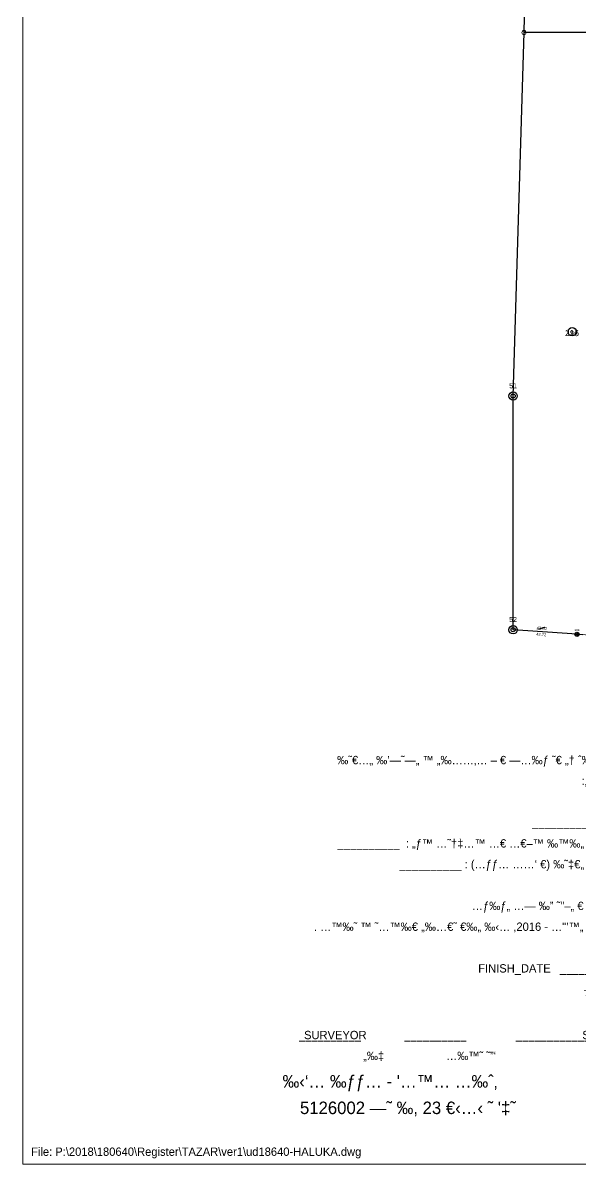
# Model space of a CAD drawing. Header units: metres. Extents: x 182014 to 183813, y 669929 to 671712.
# Drawn here: x 182014 to 182348, y 669962 to 670647 of the extents above; entities that cross this region are included whole.
import ezdxf
from ezdxf.enums import TextEntityAlignment as Align

# ---------------------------------------------------------------- set-up
doc = ezdxf.new("R2010")
doc.units = ezdxf.units.M
for name, color, linetype, lineweight in [('C1602_0', 151, 'Continuous', 0), ('C1641', 72, 'Continuous', 0), ('C1643', 255, 'Continuous', 0), ('TplnMissingCntr', 40, 'Continuous', 0), ('Ud_NewPoints', 3, 'Continuous', 0)]:
    doc.layers.add(name, color=color, linetype=linetype, lineweight=lineweight)
for name, color, linetype in [('C1610_0', 2, 'Continuous'), ('C1650', 5, 'Continuous'), ('C1660', 3, 'Continuous'), ('C1662', 41, 'Continuous'), ('C1680', 8, 'Continuous'), ('DRWT001', 2, 'Continuous'), ('pcls011', 7, 'Continuous'), ('PCLS014', 2, 'Continuous'), ('Ud_NewParcels', 2, 'Continuous')]:
    doc.layers.add(name, color=color, linetype=linetype)
doc.styles.add('HEBTXT', font='HEBTXT')
doc.styles.add('TAZAR_HEBTXT', font='HEBTXT')

# ---------------------------------------------------------------- blocks, each defined once
blk = doc.blocks.new('TAZAR_RISH-MAX')
blk.add_lwpolyline([(0, 0), (0, 600), (700, 600), (700, 0)], close=True)
blk = doc.blocks.new('C1643_FORM1')
at = {"style": 'HEBTXT'}
for s, p in [('‰˜€…„ ‰’—˜—„ ™ „‰……‚… – € —…‰ƒ ˜€ „† ˆ‰˜™ ‰‹ „† ˜™€ ‰€', (158.5, 96.00206870360317)), (':„ ‰‰…–„ ‰ƒ’… …', (158.5, 91.00206870360317)), (' __________  : ‰ˆ˜”„ ƒ‰ƒ ‰˜€', (158.5, 81.00206870360317)), (' __________  : „ƒ™ …˜†‡…™ …€ …€–™ ‰™‰„ …‚„ ‰‰‘ ƒ‰ƒ ‰˜€', (158.5, 76.00206870360317)), (' __________ : (…ƒƒ… ……‘ €) ‰˜‡€„ …‚„ ‰‰‘ ƒ‰ƒ ‰˜€', (158.5, 71.00206870360317)), (' …ƒ‰ƒ„ …— ‰” ˜"–„ € ‰‹˜’ ‰‹ „† ˜™€ ‰€', (158.5, 61.00206870360317)), ('. …™‰˜ ™ ˜…™‰€ „‰…€˜ €‰„ ‰‹… ,2016 - …"’™„ ,(‰…”‰… …ƒ‰ƒ)', (158.5, 56.00206870360317)), (' __________ : ‰‹„ ˜‚ ‰˜€', (158.5, 46.00206870360317)), (' __________ : …—„', (158.5, 41.00206870360317)), ('__________              __________                ___________________________', (158.5, 30.00000000000002)), (' „‰‡                    …‰™˜ ˜”‘                                      …’… ƒƒ…„ ™', (158.5, 25.00000000000002))]:
    blk.add_text(s, height=2, dxfattribs=at).set_placement(p, align=Align.RIGHT)
at = {"style": 'TAZAR_HEBTXT'}
for tag, p in [('SURVEY_DATE', (122, 80.99999999999999)), ('SURVEY_DATE_1', (64.66557775868526, 75.99999999999999)), ('SURVEY_DATE_2', (69.66557775868526, 70.99999999999999)), ('FINISH_DATE', (126.6901087139727, 46.00206870360317)), ('PLACE', (141.6901087139727, 41.00206870360317)), ('SURVEYOR_NAME', (158.5, 30.00000000000002))]:
    blk.add_attdef(tag, text='', height=2, dxfattribs=at).set_placement(p, align=Align.RIGHT)
blk.add_attdef('SURVEYOR', text='', height=2, dxfattribs=at).set_placement((75, 30.00000000000002), align=Align.CENTER)
blk = doc.blocks.new('DM_Address')
at = {"layer": 'DRWT001', "style": 'HEBTXT'}
for s, p in [("‰‹‘… ‰ƒƒ… - '…™… …‰ˆ‚", (113.9218751352452, 18.37723833612939)), ("5126002 —˜ ‰, 23 €‹…‹ ˜ '‡˜", (118.3422782763249, 12.02244989317717))]:
    blk.add_text(s, height=3, dxfattribs=at).set_placement(p, align=Align.RIGHT)
blk = doc.blocks.new('C1610')
for radius in [1, 0.5]:
    blk.add_circle((0, 0), radius)
at = {"style": 'TAZAR_HEBTXT'}
blk.add_attdef('POINT_NAME', text='', height=1, dxfattribs=at).set_placement((0, 1.3), align=Align.BOTTOM_CENTER)
blk.add_attdef('MARK_DESC', text='', height=1, dxfattribs=at).set_placement((2, 0), align=Align.MIDDLE_LEFT)
at = {"style": 'TAZAR_HEBTXT', "flags": 1}
for tag, p in [('UID', (0, -2)), ('SOURCE', (0, -5)), ('CLASS', (0, -3.5)), ('HEIGHT', (0, -8)), ('TOPO', (0, -6.5)), ('LEGAL_X', (0, -9.5)), ('LEGAL_Y', (0, -11)), ('COMMENT', (0, -14)), ('LEGAL_Z', (0, -12.5))]:
    blk.add_attdef(tag, text='', height=1, dxfattribs=at).set_placement(p, align=Align.MIDDLE)
blk.add_attdef('MARK', text='', height=1, dxfattribs=at).set_placement((2, -1.989492322905905), align=Align.MIDDLE_LEFT)
blk = doc.blocks.new('PCLS014')
at = {"color": 0}
blk.add_circle((0, 0), 0.003125000000000001, dxfattribs=at)
at = {"color": 240, "style": 'HEBTXT', "width": 5.5, "flags": 8}
blk.add_attdef('CROSS', text='', height=2.2, dxfattribs=at).set_placement((0, 4.820606278954074), align=Align.MIDDLE)
at = {"color": 240, "style": 'HEBTXT'}
blk.add_attdef('REGISTER', text='', height=1.875, dxfattribs=at).set_placement((-0.1180348602938466, 4.820606278954074), align=Align.MIDDLE)
at = {"color": 0, "style": 'HEBTXT'}
for tag, p in [('NOTE', (0, 6.265512202517129)), ('FRONT-LEN', (0, 1.25))]:
    blk.add_attdef(tag, text='', height=1.875, dxfattribs=at).set_placement(p, align=Align.CENTER)
blk = doc.blocks.new('C1603')
blk.add_circle((0, 0), 0.05)
at = {"style": 'TAZAR_HEBTXT', "width": 3}
blk.add_attdef('CROSS', text='', height=3, dxfattribs=at).set_placement((0, 1.5), align=Align.MIDDLE)
at = {"style": 'TAZAR_HEBTXT'}
blk.add_attdef('PARCEL_NAME', text='', height=2, dxfattribs=at).set_placement((0, 1.5), align=Align.MIDDLE)
at = {"style": 'TAZAR_HEBTXT', "flags": 1}
for tag, p in [('PARCEL_SOURCE', (0, -4)), ('PARCEL_STATUS', (0, -2.5)), ('LEGAL_AREA', (0, -5.5)), ('GUSH', (0, -1)), ('PARCEL_PREVIOUS', (0, -8.5)), ('GUSH_PREVIOUS', (0, -10)), ('CALC_AREA', (0, -7)), ('TABA_PLAN', (0, -11.5)), ('TABA_MIGRASH', (0, -13)), ('TABA_YEUD', (0, -14.5)), ('COMMENT', (0, -16))]:
    blk.add_attdef(tag, text='', height=1, dxfattribs=at).set_placement(p, align=Align.MIDDLE)
blk = doc.blocks.new('C1611')
blk.add_circle((0, 0), 0.5)
at = {"color": 255}
blk.add_point((0, 0), dxfattribs=at)
at = {"style": 'HEBTXT'}
blk.add_attdef('POINT_NAME', text='', height=1.2, dxfattribs=at).set_placement((0, 1.5), align=Align.BOTTOM_CENTER)
blk.add_attdef('MARK_DESC', text='', height=1.2, dxfattribs=at).set_placement((0, -1.506861122077436), align=Align.TOP_CENTER)
at = {"style": 'HEBTXT', "flags": 1}
for tag, p in [('CLASS', (0, -5.722844046991639)), ('MARK', (0, -4.222844046991639)), ('SOURCE', (0, -7.222844046991639)), ('TOPO', (0, -8.72284404699164)), ('HEIGHT', (0, -10.22284404699164)), ('COMMENT', (0, -11.72284404699164))]:
    blk.add_attdef(tag, text='', height=1, dxfattribs=at).set_placement(p, align=Align.MIDDLE)
blk = doc.blocks.new('MRK')
blk.add_circle((0, 0), 1)

msp = doc.modelspace()

# ---------------------------------------------------------------- linework, layer by layer
at = {"layer": 'C1602_0'}
msp.add_lwpolyline([(182621.82, 670698.36), (182623.51, 670586.25), (182624.83, 670499.31), (182625.91, 670428.09), (182627.1, 670347.22), (182629.39, 670334.73), (182635.36, 670302.22), (182642.6, 670262.78), (182643.36, 670258.65), (182611.629, 670260.927), (182567.197, 670264.116), (182520.964, 670267.434), (182472.932, 670270.881), (182422.918, 670274.471), (182370.206, 670278.254), (182346.544, 670279.952), (182308.218945, 670282.702223), (182308.218945, 670422.937728), (182315.081796, 670650.56146)], dxfattribs=at)
at = {"layer": 'C1650'}
for p, q in [((182346.544, 670279.952), (182308.218945, 670282.702223)), ((182350.12743, 670279.694851), (182346.544, 670279.952))]:
    msp.add_line(p, q, dxfattribs=at)
at = {"layer": 'C1660'}
for p, q in [((182314.795227, 670641.056674), (182315.081796, 670650.56146)), ((182308.218945, 670422.937728), (182314.795227, 670641.056674)), ((182308.218945, 670282.702223), (182308.218945, 670422.937728))]:
    msp.add_line(p, q, dxfattribs=at)
at = {"layer": 'C1662'}
msp.add_line((182386.980361, 670641.056674), (182314.795227, 670641.056674), dxfattribs=at)
at = {"layer": 'TplnMissingCntr'}
msp.add_point((182343.6925087181, 670461.510980667), dxfattribs=at)

# ---------------------------------------------------------------- block references
at = {"layer": 'C1610_0'}
ref = msp.add_blockref('C1610', (182308.218945, 670422.937728), dxfattribs=dict(at, xscale=2.5, yscale=2.5, zscale=2.5))
ref.add_attrib('POINT_NAME', '51', dxfattribs={"layer": '0', "height": 3, "style": 'TAZAR_HEBTXT'}).set_placement((182308.218945, 670426.687728), align=Align.BOTTOM_CENTER)
ref = msp.add_blockref('C1610', (182308.218945, 670282.702223), dxfattribs=dict(at, xscale=2.5, yscale=2.5, zscale=2.5))
ref.add_attrib('POINT_NAME', '52', dxfattribs={"layer": '0', "height": 3, "style": 'TAZAR_HEBTXT'}).set_placement((182308.218944903, 670286.4522228724), align=Align.BOTTOM_CENTER)
at = {"layer": 'C1610_0', "xscale": 1.25, "yscale": 1.25, "zscale": 1.25}
msp.add_blockref('C1610', (182346.544, 670279.952), dxfattribs=at).add_auto_attribs({'POINT_NAME': '208'})
at = {"layer": 'C1641', "color": 0, "xscale": 2.5, "yscale": 2.5, "zscale": 2.5, "rotation": 90}
msp.add_blockref('TAZAR_RISH-MAX', (183514.0386158897, 669961.9923394908), dxfattribs=at)
at = {"layer": 'C1643', "color": 0, "xscale": 2.5, "yscale": 2.5, "zscale": 2.5}
msp.add_blockref('C1643_FORM1', (182014.0386158897, 669961.9923394908), dxfattribs=at).add_auto_attribs({'FINISH_DATE': 'FINISH_DATE', 'PLACE': '—˜ ‰', 'SURVEYOR_NAME': 'SURVEYOR_NAME', 'SURVEYOR': 'SURVEYOR'})
at = {"layer": 'C1680', "color": 0, "xscale": 2.5, "yscale": 2.5, "zscale": 2.5}
msp.add_blockref('DM_Address', (182014.0386158897, 669961.9923394908), dxfattribs=at)
at = {"layer": 'pcls011', "xscale": 2.5, "yscale": 2.5, "zscale": 2.5}
msp.add_blockref('MRK', (182343.6925087181, 670461.510980667), dxfattribs=at)
at = {"layer": 'PCLS014'}
ref = msp.add_blockref('PCLS014', (182325.237, 670281.481), dxfattribs=dict(at, xscale=1.25, yscale=1.25, zscale=1.25, rotation=355.8954647))
ref.add_attrib('FRONT-LEN', '42.72', dxfattribs={"layer": '0', "color": 0, "height": 1.75, "rotation": 355.8954647, "style": 'HEBTXT'}).set_placement((182325.1833177019, 670280.7329236597), align=Align.TOP_CENTER)
ref.add_attrib('REGISTER', '42.80', dxfattribs={"layer": '0', "color": 240, "height": 1.75, "rotation": 355.8954647, "style": 'HEBTXT'}).set_placement((182325.3264704968, 670282.7277939005), align=Align.CENTER)
ref.add_attrib('CROSS', '/', dxfattribs={"layer": '0', "color": 240, "height": 1.75, "rotation": 355.8954647, "style": 'HEBTXT', "width": 10}).set_placement((182325.3264704968, 670282.7277939005), align=Align.CENTER)
at = {"layer": 'Ud_NewParcels'}
ref = msp.add_blockref('C1603', (182343.5534416, 670460.7541), dxfattribs=dict(at, xscale=1.25, yscale=1.25, zscale=1.25))
ref.add_attrib('PARCEL_NAME', '59', dxfattribs={"layer": '0', "height": 1.875, "style": 'TAZAR_HEBTXT'}).set_placement((182343.5534416, 670460.7541), align=Align.MIDDLE_CENTER)
ref.add_attrib('TABA_MIGRASH', '216', dxfattribs={"layer": '0', "height": 3.75, "style": 'TAZAR_HEBTXT'}).set_placement((182343.5534416, 670460.7541), align=Align.MIDDLE)
at = {"layer": 'Ud_NewPoints', "xscale": 2.5, "yscale": 2.5, "zscale": 2.5}
msp.add_blockref('C1611', (182314.795227, 670641.056674), dxfattribs=at)

# ---------------------------------------------------------------- texts
at = {"layer": 'C1680', "style": 'HEBTXT'}
msp.add_text('File: P:\\2018\\180640\\Register\\TAZAR\\ver1\\ud18640-HALUKA.dwg', height=5, dxfattribs=at).set_placement((182019.0386158897, 669966.9923394908))

doc.saveas('drawing.dxf')
